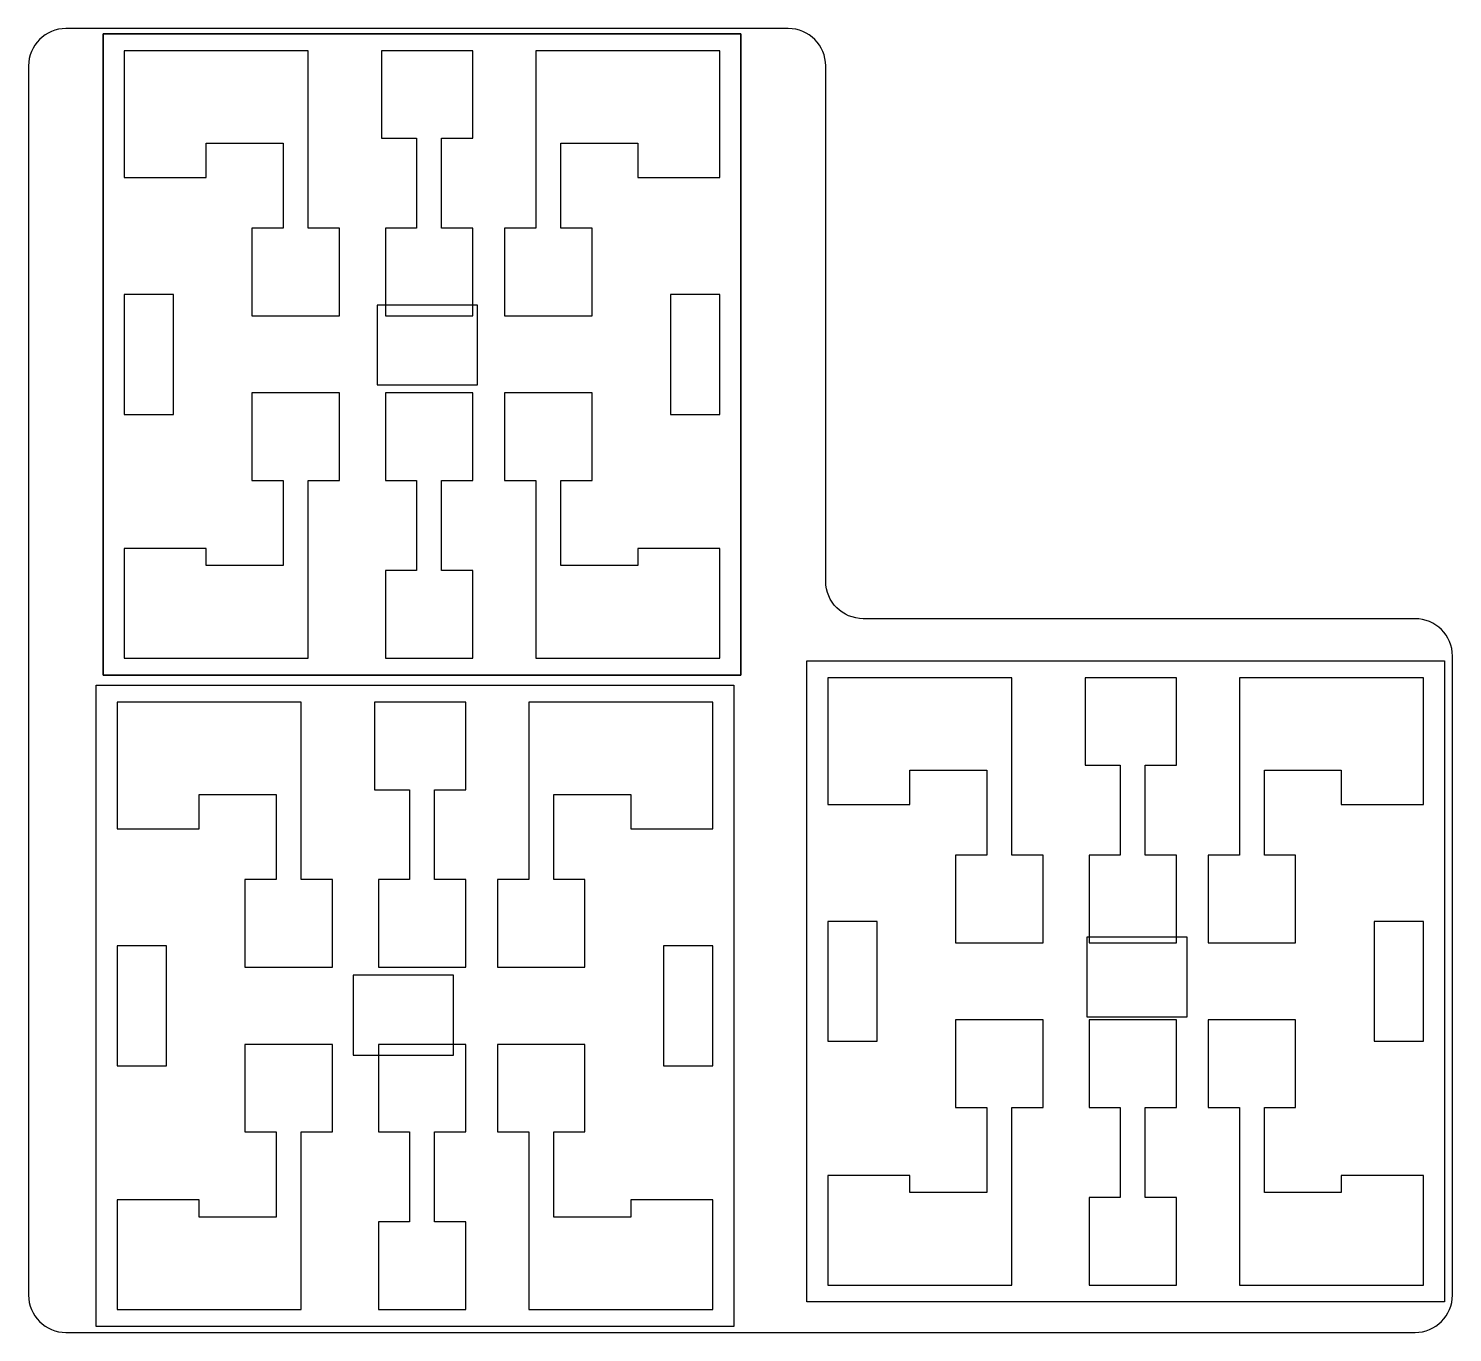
# Model space of a CAD drawing. Header units: millimetres. Extents: x -34.7 to 22.3, y -20 to 32.2.
import ezdxf

# ---------------------------------------------------------------- set-up
doc = ezdxf.new("R2010")
doc.units = ezdxf.units.MM
doc.layers.get('0').update_dxf_attribs({"linetype": 'CONTINUOUS'})

msp = doc.modelspace()

# ---------------------------------------------------------------- linework, layer by layer
msp.add_lwpolyline([(20.813, -19.972458, 0.414213562), (22.313, -18.472458), (22.313, 7.102459, 0.414213562), (20.813, 8.602459), (-1.2745, 8.602459, -0.414213562), (-2.7745, 10.102459), (-2.7745, 30.727542, 0.414213562), (-4.2745, 32.227542), (-33.187, 32.227542, 0.414213562), (-34.687, 30.727542), (-34.687, -18.472458, 0.414213562), (-33.187, -19.972458)], format="xyb", close=True)
for points in [[(-6.17096, 6.346), (-6.17096, 32.016), (-31.70096, 32.016), (-31.70096, 6.346)], [(-31.70096, 32.016), (-6.17096, 32.016), (-6.17096, 6.346), (-31.70096, 6.346)], [(-27.57096, 26.266), (-27.57096, 27.636), (-24.49096, 27.636), (-24.49096, 24.231), (-25.74096, 24.231), (-25.74096, 20.726), (-22.24096, 20.726), (-22.24096, 24.231), (-23.49096, 24.231), (-23.49096, 31.336), (-30.86096, 31.336), (-30.86096, 26.266)], [(-20.55096, 31.336), (-20.55096, 27.831), (-19.15096, 27.831), (-19.15096, 24.231), (-20.40096, 24.231), (-20.40096, 20.726), (-16.90096, 20.726), (-16.90096, 24.231), (-18.15096, 24.231), (-18.15096, 27.831), (-16.90096, 27.831), (-16.90096, 31.336)], [(-10.30096, 27.636), (-10.30096, 26.266), (-7.01096, 26.266), (-7.01096, 31.336), (-14.38096, 31.336), (-14.38096, 24.231), (-15.63096, 24.231), (-15.63096, 20.726), (-12.13096, 20.726), (-12.13096, 24.231), (-13.38096, 24.231), (-13.38096, 27.636)], [(-30.86096, 16.781), (-28.88096, 16.781), (-28.88096, 21.581), (-30.86096, 21.581)], [(-20.7264, 17.9578), (-16.7132, 17.9578), (-16.7132, 21.1582), (-20.7264, 21.1582)], [(-8.99096, 16.781), (-7.01096, 16.781), (-7.01096, 21.581), (-8.99096, 21.581)], [(-24.49096, 10.726), (-27.57096, 10.726), (-27.57096, 11.416), (-30.86096, 11.416), (-30.86096, 7.026), (-23.49096, 7.026), (-23.49096, 14.131), (-22.24096, 14.131), (-22.24096, 17.636), (-25.74096, 17.636), (-25.74096, 14.131), (-24.49096, 14.131)], [(-20.40096, 7.026), (-16.90096, 7.026), (-16.90096, 10.531), (-18.15096, 10.531), (-18.15096, 14.131), (-16.90096, 14.131), (-16.90096, 17.636), (-20.40096, 17.636), (-20.40096, 14.131), (-19.15096, 14.131), (-19.15096, 10.531), (-20.40096, 10.531)], [(-13.38096, 10.726), (-13.38096, 14.131), (-12.13096, 14.131), (-12.13096, 17.636), (-15.63096, 17.636), (-15.63096, 14.131), (-14.38096, 14.131), (-14.38096, 7.026), (-7.01096, 7.026), (-7.01096, 11.416), (-10.30096, 11.416), (-10.30096, 10.726)], [(-3.5375, 6.9195), (21.9925, 6.9195), (21.9925, -18.7505), (-3.5375, -18.7505)], [(-31.982, 5.941), (-6.452, 5.941), (-6.452, -19.729), (-31.982, -19.729)], [(0.5925, 1.1695), (0.5925, 2.5395), (3.6725, 2.5395), (3.6725, -0.8655), (2.4225, -0.8655), (2.4225, -4.3705), (5.9225, -4.3705), (5.9225, -0.8655), (4.6725, -0.8655), (4.6725, 6.2395), (-2.6975, 6.2395), (-2.6975, 1.1695)], [(7.6125, 6.2395), (7.6125, 2.7345), (9.0125, 2.7345), (9.0125, -0.8655), (7.7625, -0.8655), (7.7625, -4.3705), (11.2625, -4.3705), (11.2625, -0.8655), (10.0125, -0.8655), (10.0125, 2.7345), (11.2625, 2.7345), (11.2625, 6.2395)], [(17.8625, 2.5395), (17.8625, 1.1695), (21.1525, 1.1695), (21.1525, 6.2395), (13.7825, 6.2395), (13.7825, -0.8655), (12.5325, -0.8655), (12.5325, -4.3705), (16.0325, -4.3705), (16.0325, -0.8655), (14.7825, -0.8655), (14.7825, 2.5395)], [(-27.852, 0.191), (-27.852, 1.561), (-24.772, 1.561), (-24.772, -1.844), (-26.022, -1.844), (-26.022, -5.349), (-22.522, -5.349), (-22.522, -1.844), (-23.772, -1.844), (-23.772, 5.261), (-31.142, 5.261), (-31.142, 0.191)], [(-20.832, 5.261), (-20.832, 1.756), (-19.432, 1.756), (-19.432, -1.844), (-20.682, -1.844), (-20.682, -5.349), (-17.182, -5.349), (-17.182, -1.844), (-18.432, -1.844), (-18.432, 1.756), (-17.182, 1.756), (-17.182, 5.261)], [(-10.582, 1.561), (-10.582, 0.191), (-7.292, 0.191), (-7.292, 5.261), (-14.662, 5.261), (-14.662, -1.844), (-15.912, -1.844), (-15.912, -5.349), (-12.412, -5.349), (-12.412, -1.844), (-13.662, -1.844), (-13.662, 1.561)], [(-2.6975, -8.3155), (-0.7175, -8.3155), (-0.7175, -3.5155), (-2.6975, -3.5155)], [(19.1725, -8.3155), (21.1525, -8.3155), (21.1525, -3.5155), (19.1725, -3.5155)], [(-31.142, -9.294), (-29.162, -9.294), (-29.162, -4.494), (-31.142, -4.494)], [(-9.272, -9.294), (-7.292, -9.294), (-7.292, -4.494), (-9.272, -4.494)], [(11.6901, -7.3404), (11.6901, -4.14), (7.6769, -4.14), (7.6769, -7.3404)], [(-17.6723, -8.8644), (-17.6723, -5.664), (-21.6855, -5.664), (-21.6855, -8.8644)], [(3.6725, -14.3705), (0.5925, -14.3705), (0.5925, -13.6805), (-2.6975, -13.6805), (-2.6975, -18.0705), (4.6725, -18.0705), (4.6725, -10.9655), (5.9225, -10.9655), (5.9225, -7.4605), (2.4225, -7.4605), (2.4225, -10.9655), (3.6725, -10.9655)], [(7.7625, -18.0705), (11.2625, -18.0705), (11.2625, -14.5655), (10.0125, -14.5655), (10.0125, -10.9655), (11.2625, -10.9655), (11.2625, -7.4605), (7.7625, -7.4605), (7.7625, -10.9655), (9.0125, -10.9655), (9.0125, -14.5655), (7.7625, -14.5655)], [(14.7825, -14.3705), (14.7825, -10.9655), (16.0325, -10.9655), (16.0325, -7.4605), (12.5325, -7.4605), (12.5325, -10.9655), (13.7825, -10.9655), (13.7825, -18.0705), (21.1525, -18.0705), (21.1525, -13.6805), (17.8625, -13.6805), (17.8625, -14.3705)], [(-24.772, -15.349), (-27.852, -15.349), (-27.852, -14.659), (-31.142, -14.659), (-31.142, -19.049), (-23.772, -19.049), (-23.772, -11.944), (-22.522, -11.944), (-22.522, -8.439), (-26.022, -8.439), (-26.022, -11.944), (-24.772, -11.944)], [(-20.682, -19.049), (-17.182, -19.049), (-17.182, -15.544), (-18.432, -15.544), (-18.432, -11.944), (-17.182, -11.944), (-17.182, -8.439), (-20.682, -8.439), (-20.682, -11.944), (-19.432, -11.944), (-19.432, -15.544), (-20.682, -15.544)], [(-13.662, -15.349), (-13.662, -11.944), (-12.412, -11.944), (-12.412, -8.439), (-15.912, -8.439), (-15.912, -11.944), (-14.662, -11.944), (-14.662, -19.049), (-7.292, -19.049), (-7.292, -14.659), (-10.582, -14.659), (-10.582, -15.349)]]:
    msp.add_lwpolyline(points, close=True)

doc.saveas('drawing.dxf')
